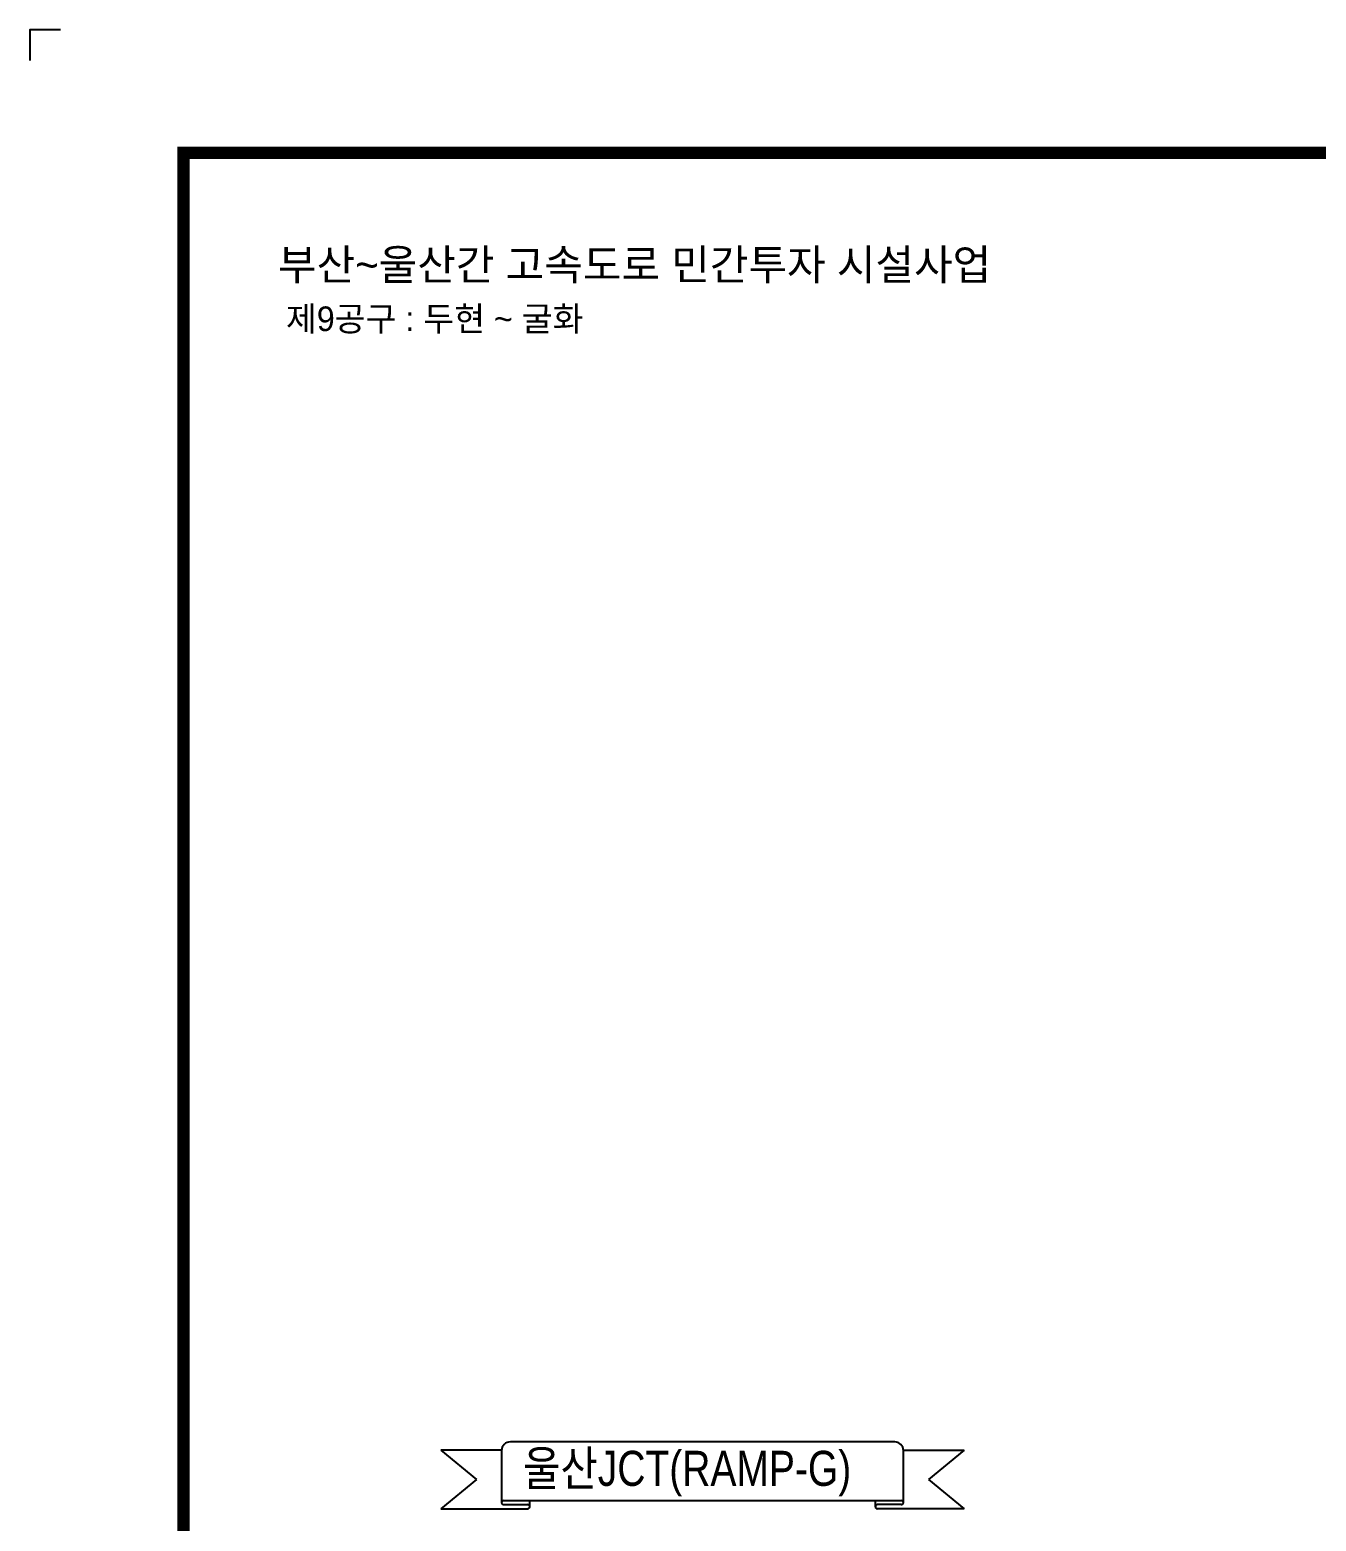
# Model space of a CAD drawing. Extents: x 230342 to 231183, y 224653 to 225247.
# Drawn here: x 230342.2 to 230551.3, y 225004.1 to 225246.6 of the extents above; entities that cross this region are included whole.
import ezdxf
from ezdxf.enums import TextEntityAlignment as Align

# ---------------------------------------------------------------- set-up
doc = ezdxf.new("R2010")
doc.units = 0
doc.header["$LTSCALE"] = 10
doc.header["$MEASUREMENT"] = 0
for name, color, linetype in [('CX-BORD', 3, 'CONTINUOUS'), ('CX-BORD-LIN1', 4, 'CONTINUOUS'), ('CX-BORD-LIN2', 3, 'CONTINUOUS'), ('CX-BORD-TEX2', 7, 'CONTINUOUS'), ('CX-BORD-TEX3', 6, 'CONTINUOUS'), ('CX-MISC', 2, 'CONTINUOUS'), ('CZ-LIN2', 3, 'CONTINUOUS'), ('CZ-TEX1', 6, 'CONTINUOUS')]:
    doc.layers.add(name, color=color, linetype=linetype)
doc.styles.get("Standard").update_dxf_attribs({"font": 'Dotum.ttf'})
doc.styles.add('TB_TEXT', font='Dotum.ttf')
doc.styles.add('TB_WBTXT', font='Dotum.ttf')
doc.styles.add('TB_WMTXT', font='Dotum.ttf')

# ---------------------------------------------------------------- blocks, each defined once
blk = doc.blocks.new('CXBLKA1-KHCA1')
at = {"layer": 'CX-BORD-LIN1', "const_width": 2}
blk.add_lwpolyline([(796, -2.273736754432321e-12), (0, 0), (0, 553.9999999999995), (795.9999999999995, 553.9999999999995)], close=True, dxfattribs=at)
at = {"layer": 'CX-MISC'}
blk.add_lwpolyline([(-20.00200001999247, 573.9999999999995), (-25, 573.9999999999995), (-25, 569.0020000199916)], dxfattribs=at)
at = {"layer": 'CX-BORD-LIN1', "style": 'TB_TEXT'}
for tag, height, p in [('TR_RNUM4', 3, (285.105116618196, 26.63656332936284)), ('TR_RDAT4', 3.5, (317.5, 26.99999999999994)), ('TR_DGN4', 3.5, (459.1184542177598, 26.99999999999993)), ('TR_CHK4', 3.5, (499.1184542177598, 26.99999999999993)), ('TR_APP4', 3.5, (539.1184542177598, 27.00000000000016)), ('TR_RNUM3', 3, (285.105116618196, 20.63656332936395)), ('TR_RDAT3', 3.5, (317.5, 21.00000000000105)), ('TR_DGN3', 3.5, (459.1184542177598, 21.00000000000104)), ('TR_CHK3', 3.5, (499.1184542177598, 21.00000000000104)), ('TR_APP3', 3.5, (539.1184542177598, 21.00000000000126)), ('TR_RNUM2', 3, (285.105116618196, 14.63656332936395)), ('TR_RDAT2', 3.5, (317.5, 15.00000000000105)), ('TR_DGN2', 3.5, (459.1184542177598, 15.00000000000104)), ('TR_CHK2', 3.5, (499.1184542177598, 15.00000000000104)), ('TR_APP2', 3.5, (539.1184542177598, 15.00000000000126)), ('TR_RNUM1', 3, (285.105116618196, 8.636563329362843)), ('TR_RDAT1', 3.5, (317.5, 8.999999999999943)), ('TR_DGN1', 3.5, (459.1184542177598, 8.999999999999929)), ('TR_CHK1', 3.5, (499.1184542177598, 8.999999999999929)), ('TR_APP1', 3.5, (539.1184542177598, 9.000000000000156))]:
    blk.add_attdef(tag, text='', height=height, dxfattribs=at).set_placement(p, align=Align.MIDDLE_CENTER)
for tag, p in [('TR_RCON4', (342.3033138082337, 26.99999999999994)), ('TR_RCON3', (342.3033138082337, 21.00000000000105)), ('TR_RCON2', (342.3033138082337, 15.00000000000105)), ('TR_RCON1', (342.3033138082337, 8.999999999999943))]:
    blk.add_attdef(tag, text='', height=3.5, dxfattribs=at).set_placement(p, align=Align.MIDDLE_LEFT)
at = {"layer": 'CX-BORD-LIN2', "style": 'TB_TEXT'}
blk.add_attdef('TD_VERSION', text='', height=3, rotation=90, dxfattribs=at).set_placement((800.499999405456, 48.01489921212271), align=Align.MIDDLE_CENTER)
at = {"layer": 'CX-BORD-TEX2', "style": 'TB_WMTXT'}
for tag, height, p in [('TB_CNAME', 5, (15.34476638720071, 531.8324131479244)), ('TB_CSCOP', 4, (16.63456755316156, 523.8324131479244))]:
    blk.add_attdef(tag, text='', height=height, dxfattribs=at).set_placement(p, align=Align.BOTTOM_LEFT)
at = {"layer": 'CX-BORD-TEX2', "style": 'TB_WBTXT'}
for tag, height, p in [('TB_MTITIL', 10, (398, 533.326413560618)), ('TB_STITL', 7, (398, 518.326413560618))]:
    blk.add_attdef(tag, text='', height=height, dxfattribs=at).set_placement(p, align=Align.MIDDLE_CENTER)
at = {"layer": 'CX-BORD-TEX3', "style": 'TB_TEXT'}
for tag, height, p in [('TD_DCOMP', 4.5, (217.5, 24.99999999999931)), ('TD_CSECT', 4.5, (611, 24.99999999999896)), ('TD_DNAME_TOP', 4.5, (755, 24.99999999999912)), ('TD_DNAME_MAIN', 4.5, (755, 19.00715491911868)), ('TD_CCOMP', 4.5, (217.5, 14.99999999999931)), ('TD_HSCAL', 4.5, (626.6991483434026, 15.23515171695612)), ('TD_VSCAL', 4.5, (655.7793615572627, 15.23515171695612)), ('TD_DNAME_BOT', 3, (755, 13.65422715006187)), ('TD_CNAME', 4.5, (65, 5.752181573154171)), ('TD_FIELD', 4.5, (182.5, 5.52709622435755)), ('TD_CSTEP', 4.5, (253.2440000000001, 5.527096224357066)), ('TD_DWGCODE', 4.5, (641, 5.385823260720159)), ('TD_DWGNO', 4.5, (755, 5.385823260720144))]:
    blk.add_attdef(tag, text='', height=height, dxfattribs=at).set_placement(p, align=Align.MIDDLE_CENTER)
at = {"layer": 'CX-BORD-TEX3', "style": 'TB_TEXT', "width": 0.9}
blk.add_attdef('TD_CDIST', text='', height=4.5, dxfattribs=at).set_placement((656, 24.99999999999902), align=Align.MIDDLE_CENTER)

msp = doc.modelspace()

# ---------------------------------------------------------------- linework, layer by layer
at = {"layer": 'CZ-LIN2'}
for p, q in [((230409.037747065, 225015.7044231754), (230414.866224347, 225010.9256250743)), ((230418.924067854, 225015.6150444436), (230418.9240684508, 225007.1575449175)), ((230482.8206833681, 225017.0400489517), (230420.3490677535, 225017.0400445441)), ((230484.2456840654, 225007.1575495262), (230484.2456834687, 225015.6150490523)), ((230494.1320042451, 225015.7044291793), (230488.3035276375, 225010.9256302557)), ((230414.866224347, 225010.9256250743), (230409.0377477393, 225006.1468261508)), ((230488.3035276375, 225010.9256302557), (230494.1320049195, 225006.1468321547)), ((230419.220764114, 225007.4824474398), (230483.9489883563, 225007.4824520067)), ((230419.2207641596, 225006.832642437), (230423.1778452389, 225006.8326427162)), ((230423.4901167587, 225006.4897349543), (230423.4901166887, 225007.4824477411)), ((230479.6796358517, 225006.4897389188), (230479.6796357817, 225007.4824517055)), ((230483.9489884023, 225006.8326470038), (230479.9919073231, 225006.8326467247))]:
    msp.add_line(p, q, dxfattribs=at)
for points in [[(230418.9268736565, 225015.7044238732), (230409.037747065, 225015.7044231754)], [(230484.2428776536, 225015.7044284815), (230494.1320042451, 225015.7044291793)], [(230409.0377477393, 225006.1468261508), (230423.1778452873, 225006.1468271484)], [(230494.1320049195, 225006.1468321547), (230479.9919073716, 225006.146831157)]]:
    msp.add_lwpolyline(points, dxfattribs=at)
for centre, radius, start, end in [((230420.349067854, 225015.6150445441), 1.425000000000007, 90.00000404608318, 180.0000040460832), ((230482.8206834687, 225015.6150489517), 1.425000000000007, 4.046083187095707e-06, 90.00000404608318), ((230419.2503117611, 225007.1575449405), 0.3262433103329936, 84.8036454236327, 275.1963626584892), ((230423.1457061445, 225006.48973493), 0.3444106141967004, 264.6455845939172, 95.35442349083895), ((230480.0240464659, 225006.4897389431), 0.3444106141967004, 84.64558459391725, 275.3544234908389), ((230483.9194407551, 225007.1575495032), 0.3262433103329936, 264.8036454236326, 95.19636265848916)]:
    msp.add_arc(centre, radius, start, end, dxfattribs=at)

# ---------------------------------------------------------------- block references
at = {"layer": 'CX-BORD'}
ref = msp.add_blockref('CXBLKA1-KHCA1', (230367.2377321874, 224672.5694578684), dxfattribs=at)
ref.add_attrib('TB_CNAME', '부산~울산간 고속도로 민간투자 시설사업', dxfattribs={"layer": 'CX-BORD-TEX2', "height": 5, "style": 'TB_WMTXT'}).set_placement((230382.5824985746, 225204.4018710163), align=Align.BOTTOM_LEFT)
ref.add_attrib('TB_CSCOP', '제9공구 : 두현 ~ 굴화', dxfattribs={"layer": 'CX-BORD-TEX2', "height": 4, "style": 'TB_WMTXT'}).set_placement((230383.8722997405, 225196.4018710163), align=Align.BOTTOM_LEFT)

# ---------------------------------------------------------------- texts
at = {"layer": 'CZ-TEX1', "width": 0.85}
msp.add_text('울산JCT(RAMP-G)', height=5.700000000000027, rotation=4.046083187095707e-06, dxfattribs=at).set_placement((230422.4066552536, 225009.8836516077))

doc.saveas('drawing.dxf')
